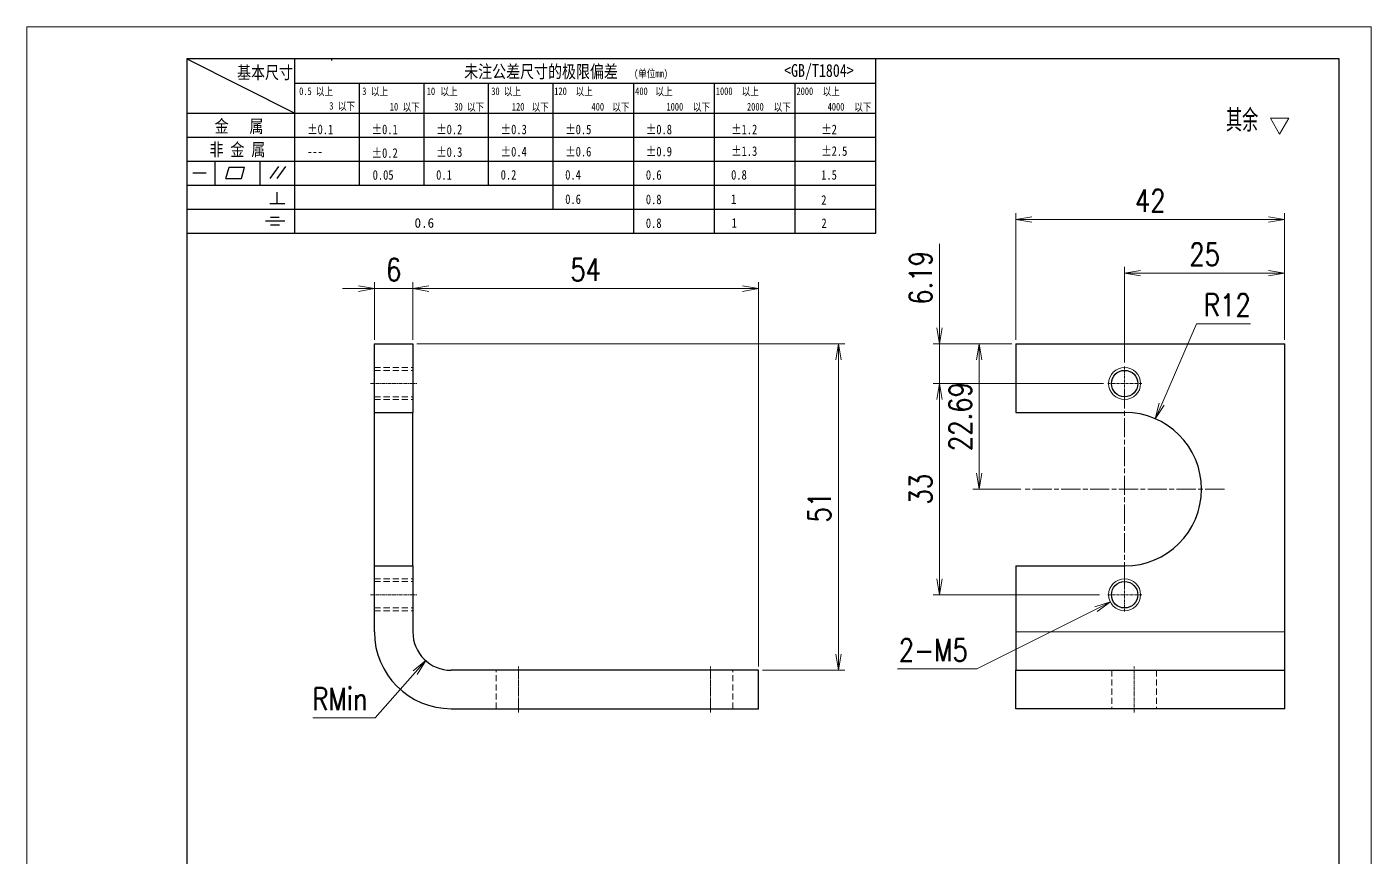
# Model space of a CAD drawing. Header units: millimetres. Extents: x 1333 to 78972, y -42879 to -5704.
# Drawn here: x 77025.5 to 77235.5, y -21631.8 to -21502.1 of the extents above; entities that cross this region are included whole.
import ezdxf

# ---------------------------------------------------------------- set-up
doc = ezdxf.new("R2010")
doc.units = ezdxf.units.MM
doc.header["$LTSCALE"] = 0.5
for name, pattern in [('AM_ISO08W050x2', [9, 6, -0.75, 1.5, -0.75]), ('DASHED', [19.05, 12.7, -6.35]), ('DOT2', [0.125, 0, -0.125])]:
    doc.linetypes.add(name, pattern=pattern)
for name, color, linetype, lineweight in [('CENTER', 2, 'AM_ISO08W050x2', 15), ('HIDDEN', 1, 'DASHED', 18), ('图框', 7, 'Continuous', 18), ('标注线', 3, 'Continuous', 18), ('細線', 133, 'Continuous', 5)]:
    doc.layers.add(name, color=color, linetype=linetype, lineweight=lineweight)
for name, color, linetype in [('DIM', 3, 'Continuous'), ('Drawing', 7, 'Continuous'), ('图框文字', 7, 'Continuous')]:
    doc.layers.add(name, color=color, linetype=linetype)
doc.layers.add('打印-禁用', color=7, linetype='Continuous', lineweight=15, plot=False)
doc.styles.add('DIM', font='romans.shx', dxfattribs={"width": 0.8, "bigfont": 'bigfont.shx'})
doc.styles.add('国标', font='simfang.ttf', dxfattribs={"width": 0.8})
doc.styles.add('机械长仿宋', font='gbenor.shx', dxfattribs={"height": 1, "bigfont": 'gbcbig.shx'})
doc.dimstyles.new('XR 1-1$0', dxfattribs={"dimtxt": 3.5, "dimasz": 2.5, "dimexe": 1, "dimexo": 0.625, "dimgap": 1.2, "dimtad": 1, "dimzin": 9, "dimdsep": 46, "dimtxsty": 'DIM', "dimblk": 'OPEN', "dimcen": 0, "dimclrd": 8, "dimclre": 8, "dimclrt": 2, "dimazin": 2, "dimtfac": 0.5, "dimtmove": 0, "dimatfit": 3, "dimldrblk": 'OPEN', "dimfxl": 1, "dimtolj": 2, "dimlwd": 18, "dimlwe": 18, "dimarcsym": 0})
doc.dimstyles.new('XR 1-1$3', dxfattribs={"dimtxt": 3.5, "dimasz": 2.5, "dimexe": 1, "dimexo": 0.625, "dimgap": 1.2, "dimtad": 1, "dimtoh": 1, "dimdsep": 46, "dimtxsty": 'DIM', "dimblk": 'OPEN', "dimcen": 0, "dimclrd": 8, "dimclre": 8, "dimclrt": 2, "dimazin": 2, "dimtfac": 0.5, "dimtofl": 0, "dimtmove": 0, "dimatfit": 3, "dimldrblk": 'OPEN', "dimfxl": 1, "dimtolj": 2, "dimlwd": 18, "dimlwe": 18, "dimarcsym": 0})
doc.dimstyles.new('XR 1-1$4', dxfattribs={"dimtxt": 3.5, "dimasz": 2.5, "dimexe": 1, "dimexo": 0.625, "dimgap": 1.2, "dimtad": 1, "dimtoh": 1, "dimdsep": 46, "dimtxsty": 'DIM', "dimblk": 'OPEN', "dimcen": 0, "dimclrd": 8, "dimclre": 8, "dimclrt": 2, "dimazin": 2, "dimtfac": 0.5, "dimtofl": 0, "dimtmove": 0, "dimatfit": 3, "dimldrblk": 'OPEN', "dimfxl": 1, "dimtolj": 2, "dimlwd": 18, "dimlwe": 18, "dimarcsym": 0})

# ---------------------------------------------------------------- blocks, each defined once
blk = doc.blocks.new('GZDEH零件A4图框V01版')
at = {"layer": '图框文字', "linetype": 'Continuous'}
for p, q in [((25, 292), (25, 13.5)), ((205, 292), (25, 292)), ((205, 13.5), (205, 292))]:
    blk.add_line(p, q, dxfattribs=at)
at = {"layer": '图框文字', "color": 9}
for p, q in [((25, 292), (41.88, 283.54)), ((41.88, 264.79), (41.88, 292)), ((47.66, 291.75), (47.66, 292)), ((132.6, 264.79), (132.6, 292)), ((41.88, 288.22), (132.6, 288.22)), ((51.96, 272.29), (51.96, 288.22)), ((62.04, 272.29), (62.04, 288.22)), ((72.12, 272.29), (72.12, 288.22)), ((82.2, 268.54), (82.2, 288.22)), ((94.8, 264.79), (94.8, 288.22)), ((107.4, 264.79), (107.4, 288.22)), ((120, 264.79), (120, 288.22)), ((25, 283.54), (132.6, 283.54)), ((25, 279.79), (132.6, 279.79)), ((25, 276.04), (132.6, 276.04)), ((29.43, 272.34), (29.43, 276.04)), ((36.42, 272.34), (36.42, 276.04)), ((38.03, 273.3), (39.36, 275.16)), ((39.11, 273.3), (40.45, 275.16)), ((25.94, 274.19), (28, 274.19)), ((31.1, 273.3), (31.58, 275.09)), ((31.1, 273.3), (33.51, 273.3)), ((31.58, 275.09), (33.99, 275.09)), ((33.51, 273.3), (33.99, 275.09)), ((25, 272.29), (132.6, 272.29)), ((39.09, 269.41), (39.09, 271.18)), ((37.93, 269.41), (40.32, 269.41)), ((25, 268.54), (132.6, 268.54)), ((38.08, 267.29), (39.43, 267.29)), ((25, 264.79), (132.6, 264.79)), ((37.3, 266.69), (40.28, 266.69)), ((38.08, 266.09), (39.44, 266.09))]:
    blk.add_line(p, q, dxfattribs=at)
at = {"layer": '打印-禁用', "linetype": 'Continuous'}
for p, q in [((0, 297), (0, 0)), ((210, 297), (0, 297)), ((210, 297), (210, 0))]:
    blk.add_line(p, q, dxfattribs=at)
at = {"layer": '图框文字', "color": 9, "style": '国标', "width": 0.8}
for s, height, p in [('基本尺寸', 2, (32.84, 288.88)), ('未注公差尺寸的极限偏差', 2, (68.32, 289.02)), ('<GB/T1804>', 2, (118.29, 289.19)), ('30', 1.2, (72.55, 286.35)), ('金   属', 2, (29.33, 280.48)), ('±0.1', 1.5, (43.78, 280.23)), ('±0.1', 1.5, (53.86, 280.23)), ('±0.2', 1.5, (63.94, 280.23)), ('±0.3', 1.5, (74.02, 280.23)), ('±0.5', 1.5, (84.1, 280.23)), ('±0.8', 1.5, (96.7, 280.23)), ('±1.2', 1.5, (110.02, 280.23)), ('±2', 1.5, (124.09, 280.23)), ('非 金 属', 2, (28.53, 276.82)), ('---', 1.5, (43.78, 276.81)), ('±0.2', 1.5, (53.86, 276.54)), ('±0.3', 1.5, (63.94, 276.69)), ('±0.4', 1.5, (74.02, 276.75)), ('±0.6', 1.5, (84.1, 276.75)), ('±0.9', 1.5, (96.7, 276.78)), ('±1.3', 1.5, (110.02, 276.84)), ('±2.5', 1.5, (124.09, 276.85)), ('0.1', 1.5, (63.94, 273.12)), ('0.2', 1.5, (74.02, 273.13)), ('0.4', 1.5, (84.1, 273.13)), ('0.6', 1.5, (96.7, 273.11)), ('0.8', 1.5, (110.02, 273.13)), ('1.5', 1.5, (124.09, 273.12)), ('0.6', 1.5, (84.1, 269.33)), ('0.8', 1.5, (96.7, 269.3)), ('1', 1.5, (110.02, 269.34)), ('2', 1.5, (124.09, 269.2)), ('0.8', 1.5, (96.7, 265.59)), ('1', 1.5, (110.1, 265.6)), ('2', 1.5, (124.13, 265.57))]:
    blk.add_text(s, height=height, dxfattribs=at).set_placement(p)
at = {"layer": '图框文字', "color": 9, "lineweight": 15, "style": '国标', "width": 0.8}
for s, p in [('0.5', (42.54, 286.35)), ('以上', (45.15, 286.3)), ('3', (52.39, 286.35)), ('以上', (53.76, 286.3)), ('10', (62.47, 286.35)), ('以上', (64.6, 286.3)), ('以上', (74.53, 286.3)), ('120', (82.39, 286.35)), ('以上', (85.72, 286.3)), ('400', (95.03, 286.35)), ('以上', (98.19, 286.3)), ('1000', (107.63, 286.35)), ('以上', (111.67, 286.3)), ('2000', (120.23, 286.35)), ('以上', (124.31, 286.3)), ('3', (47.24, 284.06)), ('以下', (48.61, 284.01)), ('10', (56.7, 283.92)), ('以下', (58.69, 283.87)), ('30', (66.78, 283.92)), ('以下', (68.77, 283.87)), ('120', (75.77, 283.92)), ('以下', (78.85, 283.87)), ('400', (88.21, 283.92)), ('以下', (91.45, 283.87)), ('1000', (99.92, 283.92)), ('以下', (104.05, 283.87)), ('2000', (112.5, 283.92)), ('以下', (116.65, 283.87)), ('4000', (125.1, 283.92)), ('以下', (129.25, 283.87))]:
    blk.add_text(s, height=1.2, dxfattribs=at).set_placement(p)
at = {"layer": '图框文字', "color": 9, "lineweight": 13, "style": '国标'}
blk.add_text('0.6', height=1.5, dxfattribs=at).set_placement((60.56, 265.61))
at = {"layer": '图框文字', "color": 9, "lineweight": 15, "insert": (94.85, 290.31), "char_height": 1.2, "width": 8.7957, "attachment_point": 1, "style": '国标'}
blk.add_mtext('(单位mm)', dxfattribs=at)
at = {"layer": '图框文字', "color": 9, "insert": (54.02, 273.09), "char_height": 1.5, "width": 5.1982, "attachment_point": 7, "style": '国标'}
blk.add_mtext('0.05', dxfattribs=at)
blk = doc.blocks.new('DEH A4')
at = {"layer": '图框'}
blk.add_blockref('GZDEH零件A4图框V01版', (0, 0), dxfattribs=at)
blk = doc.blocks.new('FINISHER_1')
at = {"layer": '标注线'}
for p, q in [((0, 0), (-1.44, 2.5)), ((-1.44, 2.5), (1.44, 2.5)), ((1.44, 2.5), (0, 0))]:
    blk.add_line(p, q, dxfattribs=at)
blk = doc.blocks.new('其余任何12.5')
at = {"layer": '标注线', "color": 2, "linetype": 'ByBlock', "lineweight": 30}
blk.add_blockref('FINISHER_1', (0, 0), dxfattribs=at)
at = {"layer": '标注线', "color": 7, "linetype": 'DOT2', "style": '机械长仿宋'}
blk.add_text('其余', height=3.5, dxfattribs=at).set_placement((-8.38, 0.4))
blk = doc.blocks.new('_Open')
at = {"color": 0, "linetype": 'ByBlock', "lineweight": -2}
for p, q in [((-1, 0.167), (0, 0)), ((-1, -0.167), (0, 0)), ((0, 0), (-1, 0))]:
    blk.add_line(p, q, dxfattribs=at)
blk = doc.blocks.new('*D1155')
at = {"layer": 'Defpoints', "color": 0, "transparency": 16777216}
for p in [(77085.84, -21543), (77085.84, -21551.64), (77139.84, -21602.64)]:
    blk.add_point(p, dxfattribs=at)
at = {"layer": 'DIM', "color": 8, "lineweight": 18, "transparency": 16777216}
for p, q in [((77085.84, -21551.02), (77085.84, -21542)), ((77137.34, -21543), (77088.34, -21543)), ((77139.84, -21602.02), (77139.84, -21542))]:
    blk.add_line(p, q, dxfattribs=at)
at = {"layer": 'DIM', "color": 8, "lineweight": 18, "transparency": 16777216, "xscale": 2.5, "yscale": 2.5, "zscale": 2.5, "rotation": 180}
blk.add_blockref('_Open', (77085.84, -21543), dxfattribs=at)
at = {"layer": 'DIM', "color": 8, "lineweight": 18, "transparency": 16777216, "xscale": 2.5, "yscale": 2.5, "zscale": 2.5}
blk.add_blockref('_Open', (77139.84, -21543), dxfattribs=at)
at = {"layer": 'DIM', "color": 2, "transparency": 16777216, "insert": (77112.84, -21540.05), "char_height": 3.5, "attachment_point": 5, "style": 'DIM'}
blk.add_mtext('\\A2;54', dxfattribs=at)
blk = doc.blocks.new('*D1156')
at = {"layer": 'Defpoints', "color": 0, "transparency": 16777216}
for p in [(77085.84, -21551.64), (77139.84, -21602.64), (77152.32, -21602.64)]:
    blk.add_point(p, dxfattribs=at)
at = {"layer": 'DIM', "color": 8, "lineweight": 18, "transparency": 16777216}
for p, q in [((77086.47, -21551.64), (77153.32, -21551.64)), ((77152.32, -21554.14), (77152.32, -21600.14)), ((77140.47, -21602.64), (77153.32, -21602.64))]:
    blk.add_line(p, q, dxfattribs=at)
at = {"layer": 'DIM', "color": 8, "lineweight": 18, "transparency": 16777216, "xscale": 2.5, "yscale": 2.5, "zscale": 2.5}
for p, rotation in [((77152.32, -21551.64), 90), ((77152.32, -21602.64), 270)]:
    blk.add_blockref('_Open', p, dxfattribs=dict(at, rotation=rotation))
at = {"layer": 'DIM', "color": 2, "transparency": 16777216, "insert": (77149.37, -21577.14), "char_height": 3.5, "attachment_point": 5, "rotation": 90, "style": 'DIM'}
blk.add_mtext('\\A2;51', dxfattribs=at)
blk = doc.blocks.new('*D1157')
at = {"layer": 'Defpoints', "color": 0, "transparency": 16777216}
for p in [(77091.84, -21596.64), (77087.86, -21601.13)]:
    blk.add_point(p, dxfattribs=at)
at = {"layer": 'DIM', "color": 8, "lineweight": 18, "transparency": 16777216}
for p, q in [((77079.93, -21610.06), (77086.2, -21603)), ((77070.2, -21610.06), (77079.93, -21610.06))]:
    blk.add_line(p, q, dxfattribs=at)
at = {"layer": 'DIM', "color": 8, "lineweight": 18, "transparency": 16777216, "xscale": 2.5, "yscale": 2.5, "zscale": 2.5, "rotation": 48.41593436229585}
blk.add_blockref('_Open', (77087.86, -21601.13), dxfattribs=at)
at = {"layer": 'DIM', "color": 2, "transparency": 16777216, "insert": (77074.46, -21607.11), "char_height": 3.5, "attachment_point": 5, "style": 'DIM'}
blk.add_mtext('\\A2;\\A2;RMin', dxfattribs=at)
blk = doc.blocks.new('*D1158')
at = {"layer": 'Defpoints', "color": 0, "transparency": 16777216}
for p in [(77079.84, -21543), (77079.84, -21551.64), (77085.84, -21551.64)]:
    blk.add_point(p, dxfattribs=at)
at = {"layer": 'DIM', "color": 8, "lineweight": 18, "transparency": 16777216}
for p, q in [((77077.34, -21543), (77074.84, -21543)), ((77079.84, -21551.02), (77079.84, -21542)), ((77085.84, -21543), (77079.84, -21543)), ((77085.84, -21551.02), (77085.84, -21542)), ((77088.34, -21543), (77090.84, -21543))]:
    blk.add_line(p, q, dxfattribs=at)
at = {"layer": 'DIM', "color": 8, "lineweight": 18, "transparency": 16777216, "xscale": 2.5, "yscale": 2.5, "zscale": 2.5}
blk.add_blockref('_Open', (77079.84, -21543), dxfattribs=at)
at = {"layer": 'DIM', "color": 8, "lineweight": 18, "transparency": 16777216, "xscale": 2.5, "yscale": 2.5, "zscale": 2.5, "rotation": 180}
blk.add_blockref('_Open', (77085.84, -21543), dxfattribs=at)
at = {"layer": 'DIM', "color": 2, "transparency": 16777216, "insert": (77082.84, -21540.05), "char_height": 3.5, "attachment_point": 5, "style": 'DIM'}
blk.add_mtext('\\A2;6', dxfattribs=at)
blk = doc.blocks.new('*D1159')
at = {"layer": 'Defpoints', "color": 0, "transparency": 16777216}
for p in [(77222.04, -21540.59), (77222.04, -21551.64), (77197.04, -21555.14)]:
    blk.add_point(p, dxfattribs=at)
at = {"layer": 'DIM', "color": 8, "lineweight": 18, "transparency": 16777216}
for p, q in [((77197.04, -21554.52), (77197.04, -21539.59)), ((77222.04, -21551.02), (77222.04, -21539.59)), ((77199.54, -21540.59), (77219.54, -21540.59))]:
    blk.add_line(p, q, dxfattribs=at)
at = {"layer": 'DIM', "color": 8, "lineweight": 18, "transparency": 16777216, "xscale": 2.5, "yscale": 2.5, "zscale": 2.5, "rotation": 180}
blk.add_blockref('_Open', (77197.04, -21540.59), dxfattribs=at)
at = {"layer": 'DIM', "color": 8, "lineweight": 18, "transparency": 16777216, "xscale": 2.5, "yscale": 2.5, "zscale": 2.5}
blk.add_blockref('_Open', (77222.04, -21540.59), dxfattribs=at)
at = {"layer": 'DIM', "color": 2, "transparency": 16777216, "insert": (77209.54, -21537.64), "char_height": 3.5, "attachment_point": 5, "style": 'DIM'}
blk.add_mtext('\\A2;25', dxfattribs=at)
blk = doc.blocks.new('*D1160')
at = {"layer": 'Defpoints', "color": 0, "transparency": 16777216}
for p in [(77168.13, -21551.64), (77180.04, -21551.64), (77194.35, -21557.83)]:
    blk.add_point(p, dxfattribs=at)
at = {"layer": 'DIM', "color": 8, "lineweight": 18, "transparency": 16777216}
for p, q in [((77168.13, -21549.14), (77168.13, -21535.97)), ((77179.42, -21551.64), (77167.13, -21551.64)), ((77168.13, -21557.83), (77168.13, -21551.64)), ((77193.73, -21557.83), (77167.13, -21557.83)), ((77168.13, -21560.33), (77168.13, -21562.83))]:
    blk.add_line(p, q, dxfattribs=at)
at = {"layer": 'DIM', "color": 8, "lineweight": 18, "transparency": 16777216, "xscale": 2.5, "yscale": 2.5, "zscale": 2.5}
for p, rotation in [((77168.13, -21551.64), 270), ((77168.13, -21557.83), 90)]:
    blk.add_blockref('_Open', p, dxfattribs=dict(at, rotation=rotation))
at = {"layer": 'DIM', "color": 2, "transparency": 16777216, "insert": (77165.18, -21541.31), "char_height": 3.5, "attachment_point": 5, "rotation": 90, "style": 'DIM'}
blk.add_mtext('\\A2;6.19', dxfattribs=at)
blk = doc.blocks.new('*D1161')
at = {"layer": 'Defpoints', "color": 0, "transparency": 16777216}
for p in [(77193.73, -21557.83), (77168.13, -21590.83), (77193.73, -21590.83)]:
    blk.add_point(p, dxfattribs=at)
at = {"layer": 'DIM', "color": 8, "lineweight": 18, "transparency": 16777216}
for p, q in [((77193.1, -21557.83), (77167.13, -21557.83)), ((77168.13, -21560.33), (77168.13, -21588.33)), ((77193.1, -21590.83), (77167.13, -21590.83))]:
    blk.add_line(p, q, dxfattribs=at)
at = {"layer": 'DIM', "color": 8, "lineweight": 18, "transparency": 16777216, "xscale": 2.5, "yscale": 2.5, "zscale": 2.5}
for p, rotation in [((77168.13, -21557.83), 90), ((77168.13, -21590.83), 270)]:
    blk.add_blockref('_Open', p, dxfattribs=dict(at, rotation=rotation))
at = {"layer": 'DIM', "color": 2, "transparency": 16777216, "insert": (77165.18, -21574.33), "char_height": 3.5, "attachment_point": 5, "rotation": 90, "style": 'DIM'}
blk.add_mtext('\\A2;33', dxfattribs=at)
blk = doc.blocks.new('*D1162')
at = {"layer": 'Defpoints', "color": 0, "transparency": 16777216}
for p in [(77174.31, -21551.64), (77180.04, -21551.64), (77181.44, -21574.33)]:
    blk.add_point(p, dxfattribs=at)
at = {"layer": 'DIM', "color": 8, "lineweight": 18, "transparency": 16777216}
for p, q in [((77179.42, -21551.64), (77173.31, -21551.64)), ((77174.31, -21571.83), (77174.31, -21554.14)), ((77180.82, -21574.33), (77173.31, -21574.33))]:
    blk.add_line(p, q, dxfattribs=at)
at = {"layer": 'DIM', "color": 8, "lineweight": 18, "transparency": 16777216, "xscale": 2.5, "yscale": 2.5, "zscale": 2.5}
for p, rotation in [((77174.31, -21551.64), 90), ((77174.31, -21574.33), 270)]:
    blk.add_blockref('_Open', p, dxfattribs=dict(at, rotation=rotation))
at = {"layer": 'DIM', "color": 2, "transparency": 16777216, "insert": (77171.36, -21562.99), "char_height": 3.5, "attachment_point": 5, "rotation": 90, "style": 'DIM'}
blk.add_mtext('\\A2;22.69', dxfattribs=at)
blk = doc.blocks.new('*D1163')
at = {"layer": 'Defpoints', "color": 0, "transparency": 16777216}
for p in [(77201.83, -21563.33), (77197.04, -21574.33)]:
    blk.add_point(p, dxfattribs=at)
at = {"layer": 'DIM', "color": 8, "lineweight": 18, "transparency": 16777216}
for p, q in [((77208.28, -21548.52), (77202.83, -21561.04)), ((77216.68, -21548.52), (77208.28, -21548.52))]:
    blk.add_line(p, q, dxfattribs=at)
at = {"layer": 'DIM', "color": 8, "lineweight": 18, "transparency": 16777216, "xscale": 2.5, "yscale": 2.5, "zscale": 2.5, "rotation": 246.4724056214809}
blk.add_blockref('_Open', (77201.83, -21563.33), dxfattribs=at)
at = {"layer": 'DIM', "color": 2, "transparency": 16777216, "insert": (77213.08, -21545.57), "char_height": 3.5, "attachment_point": 5, "style": 'DIM'}
blk.add_mtext('\\A2;R12', dxfattribs=at)
blk = doc.blocks.new('*D1164')
at = {"layer": 'Defpoints', "color": 0, "transparency": 16777216}
for p in [(77222.04, -21532.21), (77180.04, -21551.64), (77222.04, -21551.64)]:
    blk.add_point(p, dxfattribs=at)
at = {"layer": 'DIM', "color": 8, "lineweight": 18, "transparency": 16777216}
for p, q in [((77180.04, -21551.02), (77180.04, -21531.21)), ((77222.04, -21551.02), (77222.04, -21531.21)), ((77182.54, -21532.21), (77219.54, -21532.21))]:
    blk.add_line(p, q, dxfattribs=at)
at = {"layer": 'DIM', "color": 8, "lineweight": 18, "transparency": 16777216, "xscale": 2.5, "yscale": 2.5, "zscale": 2.5, "rotation": 180}
blk.add_blockref('_Open', (77180.04, -21532.21), dxfattribs=at)
at = {"layer": 'DIM', "color": 8, "lineweight": 18, "transparency": 16777216, "xscale": 2.5, "yscale": 2.5, "zscale": 2.5}
blk.add_blockref('_Open', (77222.04, -21532.21), dxfattribs=at)
at = {"layer": 'DIM', "color": 2, "transparency": 16777216, "insert": (77201.04, -21529.26), "char_height": 3.5, "attachment_point": 5, "style": 'DIM'}
blk.add_mtext('\\A2;42', dxfattribs=at)
blk = doc.blocks.new('*D1165')
at = {"layer": 'Defpoints', "color": 0, "transparency": 16777216}
for p in [(77199.27, -21589.71), (77194.81, -21591.95)]:
    blk.add_point(p, dxfattribs=at)
at = {"layer": 'DIM', "color": 8, "lineweight": 18, "transparency": 16777216}
for p, q in [((77173.95, -21602.43), (77192.57, -21593.07)), ((77161.55, -21602.43), (77173.95, -21602.43))]:
    blk.add_line(p, q, dxfattribs=at)
at = {"layer": 'DIM', "color": 8, "lineweight": 18, "transparency": 16777216, "xscale": 2.5, "yscale": 2.5, "zscale": 2.5, "rotation": 26.66654389773385}
blk.add_blockref('_Open', (77194.81, -21591.95), dxfattribs=at)
at = {"layer": 'DIM', "color": 2, "transparency": 16777216, "insert": (77167.15, -21599.48), "char_height": 3.5, "attachment_point": 5, "style": 'DIM'}
blk.add_mtext('\\A2;2-M5', dxfattribs=at)

msp = doc.modelspace()

# ---------------------------------------------------------------- linework, layer by layer
at = {"color": 7, "lineweight": 13}
msp.add_line((77180.041, -21596.641), (77222.041, -21596.641), dxfattribs=at)
at = {"layer": 'CENTER', "ltscale": 0.134355}
for p, q in [((77197.041, -21555.143), (77197.041, -21560.517)), ((77199.728, -21557.83), (77194.354, -21557.83)), ((77197.04, -21588.143), (77197.04, -21593.517)), ((77199.727, -21590.83), (77194.353, -21590.83))]:
    msp.add_line(p, q, dxfattribs=at)
at = {"layer": 'CENTER', "ltscale": 0.18}
for p, q in [((77079.241, -21557.83), (77086.441, -21557.83)), ((77102.341, -21609.241), (77102.341, -21602.041)), ((77132.341, -21609.241), (77132.341, -21602.041)), ((77198.541, -21609.241), (77198.541, -21602.041))]:
    msp.add_line(p, q, dxfattribs=at)
at = {"layer": 'CENTER'}
for p, q in [((77197.041, -21558.73), (77197.041, -21589.93)), ((77212.641, -21574.33), (77181.441, -21574.33))]:
    msp.add_line(p, q, dxfattribs=at)
at = {"layer": 'CENTER', "ltscale": 0.180023}
msp.add_line((77079.24, -21590.83), (77086.441, -21590.83), dxfattribs=at)
at = {"layer": 'Drawing', "ltscale": 0.267223}
for p, q in [((77079.841, -21562.33), (77079.841, -21551.641)), ((77085.841, -21551.641), (77085.841, -21562.33)), ((77180.041, -21551.641), (77180.041, -21562.33))]:
    msp.add_line(p, q, dxfattribs=at)
at = {"layer": 'Drawing', "ltscale": 0.15}
for p, q in [((77079.841, -21551.641), (77085.841, -21551.641)), ((77079.841, -21562.33), (77085.841, -21562.33)), ((77079.841, -21586.33), (77085.841, -21586.33)), ((77180.041, -21596.641), (77180.041, -21602.641)), ((77222.041, -21602.641), (77222.041, -21596.641)), ((77139.841, -21608.641), (77139.841, -21602.641)), ((77180.041, -21608.641), (77180.041, -21602.641)), ((77222.041, -21608.641), (77222.041, -21602.641))]:
    msp.add_line(p, q, dxfattribs=at)
at = {"layer": 'Drawing'}
for p, q in [((77180.041, -21551.641), (77222.041, -21551.641)), ((77222.041, -21596.641), (77222.041, -21551.641)), ((77079.841, -21586.33), (77079.841, -21562.33)), ((77085.841, -21586.33), (77085.841, -21562.33)), ((77139.841, -21602.641), (77091.841, -21602.641)), ((77180.041, -21602.641), (77222.041, -21602.641)), ((77091.841, -21608.641), (77139.841, -21608.641)), ((77222.041, -21608.641), (77180.041, -21608.641))]:
    msp.add_line(p, q, dxfattribs=at)
at = {"layer": 'Drawing', "ltscale": 0.424989}
for p, q in [((77180.041, -21562.33), (77197.041, -21562.33)), ((77180.041, -21586.33), (77197.041, -21586.33))]:
    msp.add_line(p, q, dxfattribs=at)
at = {"layer": 'Drawing', "ltscale": 0.257777}
for p, q in [((77079.841, -21596.641), (77079.841, -21586.33)), ((77085.841, -21586.33), (77085.841, -21596.641)), ((77180.041, -21586.33), (77180.041, -21596.641))]:
    msp.add_line(p, q, dxfattribs=at)
at = {"layer": 'Drawing'}
for centre in [(77197.041, -21557.83), (77197.04, -21590.83)]:
    msp.add_circle(centre, 2.067, dxfattribs=at)
for centre, radius, start, end in [((77197.041, -21574.33), 12, 270, 90), ((77091.841, -21596.641), 12, 180, 270), ((77091.841, -21596.641), 6, 180, 270)]:
    msp.add_arc(centre, radius, start, end, dxfattribs=at)
at = {"layer": 'HIDDEN', "ltscale": 0.15}
for p, q in [((77079.841, -21555.33), (77085.841, -21555.33)), ((77079.841, -21555.763), (77085.841, -21555.763)), ((77079.841, -21559.897), (77085.841, -21559.897)), ((77079.841, -21560.33), (77085.841, -21560.33)), ((77079.84, -21588.33), (77085.84, -21588.33)), ((77079.841, -21588.763), (77085.841, -21588.763)), ((77079.84, -21593.33), (77085.84, -21593.33)), ((77079.841, -21592.897), (77085.841, -21592.897)), ((77098.841, -21608.641), (77098.841, -21602.641)), ((77102.341, -21602.641), (77102.341, -21608.641)), ((77102.341, -21602.641), (77102.341, -21608.641)), ((77132.341, -21602.641), (77132.341, -21608.641)), ((77132.341, -21602.641), (77132.341, -21608.641)), ((77135.841, -21608.641), (77135.841, -21602.641)), ((77195.041, -21602.641), (77195.041, -21608.641)), ((77202.041, -21602.641), (77202.041, -21608.641))]:
    msp.add_line(p, q, dxfattribs=at)
at = {"layer": 'HIDDEN'}
msp.add_line((77180.041, -21596.641), (77222.041, -21596.641), dxfattribs=at)
at = {"layer": '細線'}
for centre in [(77197.041, -21557.83), (77197.04, -21590.83)]:
    msp.add_circle(centre, 2.5, dxfattribs=at)

# ---------------------------------------------------------------- block references
at = {"layer": '图框'}
msp.add_blockref('DEH A4', (77025.545, -21799.092), dxfattribs=at)
at = {"layer": '标注线'}
msp.add_blockref('其余任何12.5', (77221.25, -21518.856), dxfattribs=at)

# ---------------------------------------------------------------- dimensions: what is measured, and where the dimension line sits
at = {"layer": 'DIM'}
for base, p1, p2, picture, middle in [((77222.041, -21532.207), (77180.041, -21551.641), (77222.041, -21551.641), '*D1164', (77201.041, -21529.257)), ((77222.041, -21540.587), (77197.041, -21555.143), (77222.041, -21551.641), '*D1159', (77209.541, -21537.637)), ((77079.841, -21543.001), (77085.841, -21551.641), (77079.841, -21551.641), '*D1158', (77082.841, -21540.051)), ((77085.841, -21543.001), (77139.841, -21602.641), (77085.841, -21551.641), '*D1155', (77112.841, -21540.051))]:
    dim = msp.add_linear_dim(base=base, p1=p1, p2=p2, dimstyle='XR 1-1$0', dxfattribs=at)
    dim.commit()
    dim.dimension.update_dxf_attribs({"geometry": picture, "text_midpoint": middle})
for base, p1, p2, picture, middle in [((77168.125, -21551.641), (77194.354, -21557.83), (77180.041, -21551.641), '*D1160', (77165.175, -21541.308)), ((77152.324, -21602.641), (77085.841, -21551.641), (77139.841, -21602.641), '*D1156', (77149.374, -21577.141)), ((77174.309, -21551.641), (77181.441, -21574.33), (77180.041, -21551.641), '*D1162', (77171.359, -21562.986)), ((77168.125, -21590.83), (77193.729, -21557.83), (77193.729, -21590.83), '*D1161', (77165.175, -21574.33))]:
    dim = msp.add_linear_dim(base=base, p1=p1, p2=p2, angle=90, dimstyle='XR 1-1$0', dxfattribs=at)
    dim.commit()
    dim.dimension.update_dxf_attribs({"geometry": picture, "text_midpoint": middle})
dim = msp.add_radius_dim(center=(77197.041, -21574.33), mpoint=(77201.831, -21563.328), dimstyle='XR 1-1$4', dxfattribs=at)
dim.commit()
dim.dimension.update_dxf_attribs({"geometry": '*D1163', "text_midpoint": (77213.078, -21548.519), "dimtype": 164})
dim = msp.add_diameter_dim_2p(p1=(77199.274, -21589.708), p2=(77194.806, -21591.952), dimstyle='XR 1-1$3', override={"dimpost": '2-M<>'}, dxfattribs=at)
dim.commit()
dim.dimension.update_dxf_attribs({"geometry": '*D1165', "text_midpoint": (77167.147, -21602.428), "dimtype": 163})
dim = msp.add_radius_dim(center=(77091.841, -21596.641), mpoint=(77087.859, -21601.129), text='\\A2;RMin', dimstyle='XR 1-1$4', override={"dimtxsty": 'DIM'}, dxfattribs=at)
dim.commit()
dim.dimension.update_dxf_attribs({"geometry": '*D1157', "text_midpoint": (77074.463, -21610.064), "dimtype": 164})

doc.saveas('drawing.dxf')
